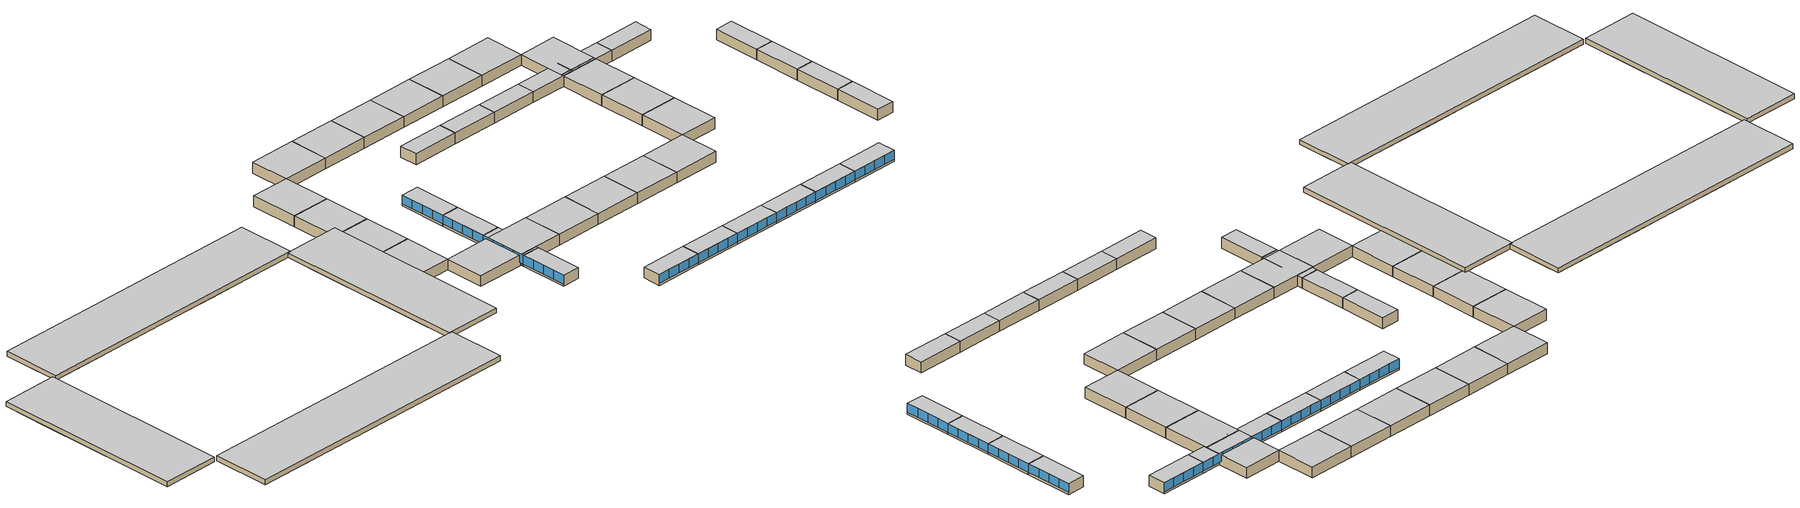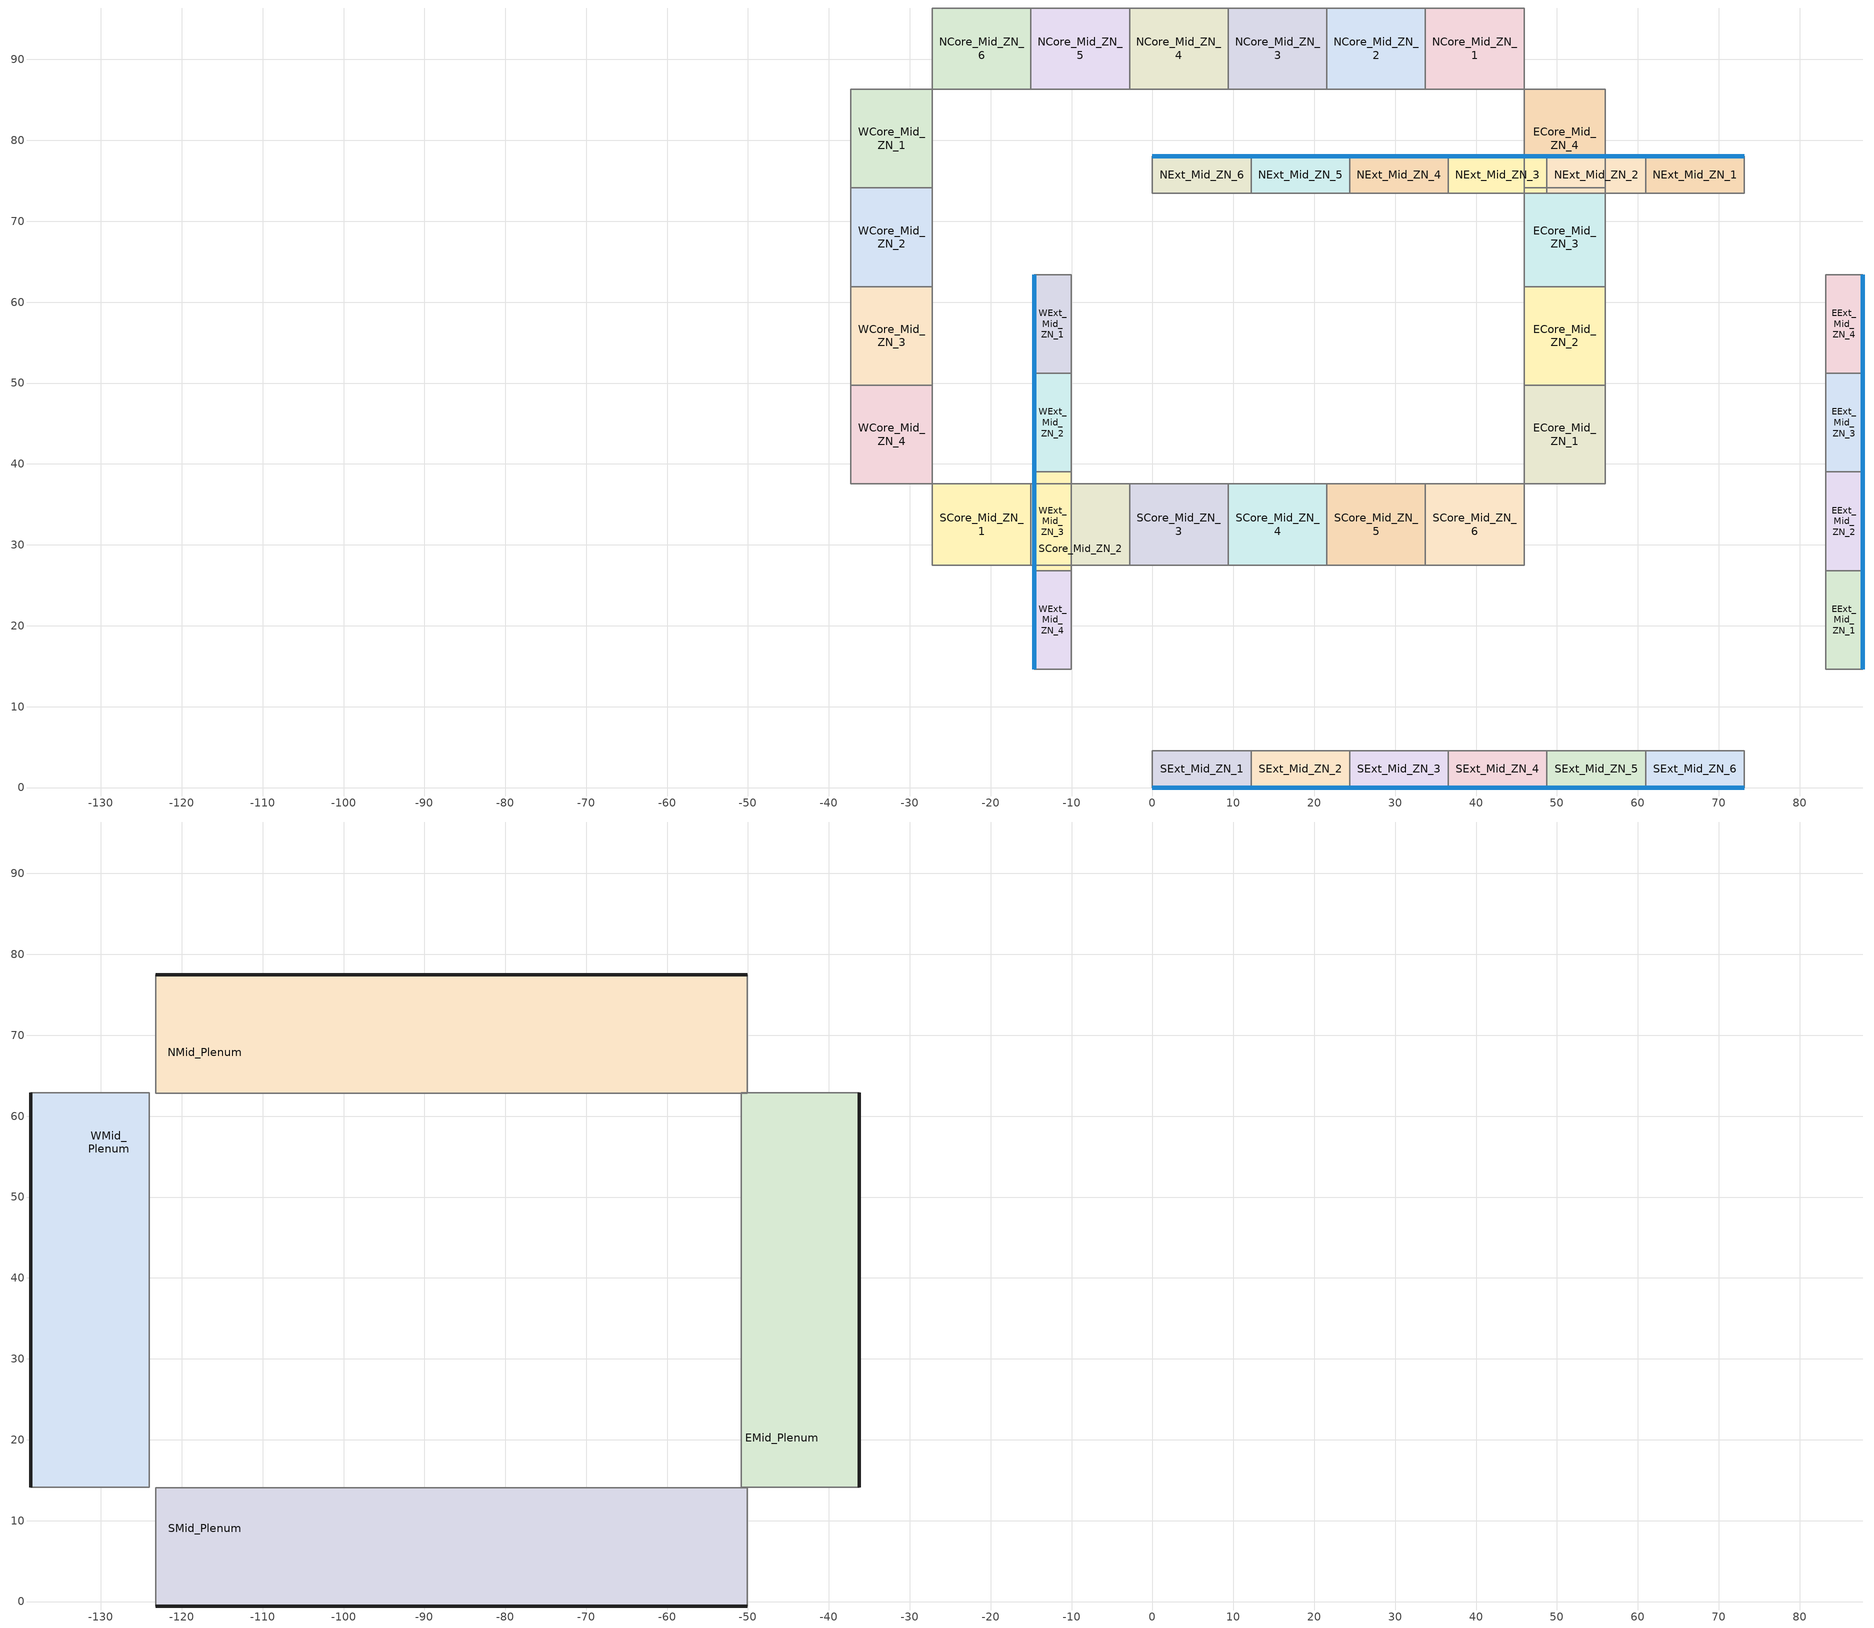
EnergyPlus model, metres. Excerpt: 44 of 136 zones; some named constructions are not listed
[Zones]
SExt_Mid_ZN_1
 floor adiabatic (int_slab_floor): 12.19,4.57 12.19,0 0,0 0,4.57 z19.81
 wall outside (T24NRWallMetalFrame): 0,0 12.19,0 z19.81:22.56
 wall adiabatic (int_wall): 12.19,0 12.19,4.57 0,4.57 0,0 z19.81:22.56
 window (CFS_Glz_807): 0,0 3.05,0 / 3.05,0 6.1,0 / 6.1,0 9.14,0 / 9.14,0 12.19,0 z20.36:22.56
 ceiling adiabatic (DropCeiling): 0,4.57 0,0 12.19,0 12.19,4.57 z22.56
SExt_Mid_ZN_2
 floor adiabatic (int_slab_floor): 24.38,4.57 24.38,0 12.19,0 12.19,4.57 z19.81
 wall outside (T24NRWallMetalFrame): 12.19,0 24.38,0 z19.81:22.56
 wall adiabatic (int_wall): 24.38,0 24.38,4.57 12.19,4.57 12.19,0 z19.81:22.56
 window (CFS_Glz_807): 12.19,0 15.24,0 / 15.24,0 18.29,0 / 18.29,0 21.34,0 / 21.34,0 24.38,0 z20.36:22.56
 ceiling adiabatic (DropCeiling): 12.19,4.57 12.19,0 24.38,0 24.38,4.57 z22.56
SExt_Mid_ZN_5
 floor adiabatic (int_slab_floor): 60.96,4.57 60.96,0 48.77,0 48.77,4.57 z19.81
 wall outside (T24NRWallMetalFrame): 48.77,0 60.96,0 z19.81:22.56
 wall adiabatic (int_wall): 60.96,0 60.96,4.57 48.77,4.57 48.77,0 z19.81:22.56
 window (CFS_Glz_807): 48.77,0 51.82,0 / 51.82,0 54.86,0 / 54.86,0 57.91,0 / 57.91,0 60.96,0 z20.36:22.56
 ceiling adiabatic (DropCeiling): 48.77,4.57 48.77,0 60.96,0 60.96,4.57 z22.56
SExt_Mid_ZN_6
 floor adiabatic (int_slab_floor): 73.15,4.57 73.15,0 60.96,0 60.96,4.57 z19.81
 wall outside (T24NRWallMetalFrame): 60.96,0 73.15,0 z19.81:22.56
 wall adiabatic (int_wall): 73.15,0 73.15,4.57 60.96,4.57 60.96,0 z19.81:22.56
 window (CFS_Glz_807): 60.96,0 64.01,0 / 64.01,0 67.06,0 / 67.06,0 70.1,0 / 70.1,0 73.15,0 z20.36:22.56
 ceiling adiabatic (DropCeiling): 60.96,4.57 60.96,0 73.15,0 73.15,4.57 z22.56
SExt_Mid_ZN_4
 floor adiabatic (int_slab_floor): 48.77,4.57 48.77,0 36.58,0 36.58,4.57 z19.81
 wall outside (T24NRWallMetalFrame): 36.58,0 48.77,0 z19.81:22.56
 wall adiabatic (int_wall): 48.77,0 48.77,4.57 36.58,4.57 36.58,0 z19.81:22.56
 window (CFS_Glz_807): 36.58,0 39.62,0 / 39.62,0 42.67,0 / 42.67,0 45.72,0 / 45.72,0 48.77,0 z20.36:22.56
 ceiling adiabatic (DropCeiling): 36.58,4.57 36.58,0 48.77,0 48.77,4.57 z22.56
SExt_Mid_ZN_3
 floor adiabatic (int_slab_floor): 36.58,4.57 36.58,0 24.38,0 24.38,4.57 z19.81
 wall outside (T24NRWallMetalFrame): 24.38,0 36.58,0 z19.81:22.56
 wall adiabatic (int_wall): 36.58,0 36.58,4.57 24.38,4.57 24.38,0 z19.81:22.56
 window (CFS_Glz_807): 24.38,0 27.43,0 / 27.43,0 30.48,0 / 30.48,0 33.53,0 / 33.53,0 36.58,0 z20.36:22.56
 ceiling adiabatic (DropCeiling): 24.38,4.57 24.38,0 36.58,0 36.58,4.57 z22.56
SCore_Mid_ZN_1
 floor adiabatic (int_slab_floor): -15.02,37.54 -15.02,27.48 -27.21,27.48 -27.21,37.54 z19.81
 wall adiabatic (int_wall): -15.02,27.48 -15.02,37.54 -27.21,37.54 -27.21,27.48 -15.02,27.48 z19.81:22.56
 ceiling adiabatic (DropCeiling): -27.21,37.54 -27.21,27.48 -15.02,27.48 -15.02,37.54 z22.56
SCore_Mid_ZN_4
 floor adiabatic (int_slab_floor): 21.56,37.54 21.56,27.48 9.37,27.48 9.37,37.54 z19.81
 wall adiabatic (int_wall): 9.37,27.48 21.56,27.48 21.56,37.54 9.37,37.54 9.37,27.48 z19.81:22.56
 ceiling adiabatic (DropCeiling): 9.37,37.54 9.37,27.48 21.56,27.48 21.56,37.54 z22.56
SCore_Mid_ZN_2
 floor adiabatic (int_slab_floor): -2.82,37.54 -2.82,27.48 -15.02,27.48 -15.02,37.54 z19.81
 wall adiabatic (int_wall): -15.02,27.48 -2.82,27.48 -2.82,37.54 -15.02,37.54 -15.02,27.48 z19.81:22.56
 ceiling adiabatic (DropCeiling): -15.02,37.54 -15.02,27.48 -2.82,27.48 -2.82,37.54 z22.56
SCore_Mid_ZN_5
 floor adiabatic (int_slab_floor): 33.75,37.54 33.75,27.48 21.56,27.48 21.56,37.54 z19.81
 wall adiabatic (int_wall): 21.56,27.48 33.75,27.48 33.75,37.54 21.56,37.54 21.56,27.48 z19.81:22.56
 ceiling adiabatic (DropCeiling): 21.56,37.54 21.56,27.48 33.75,27.48 33.75,37.54 z22.56
SCore_Mid_ZN_3
 floor adiabatic (int_slab_floor): 9.37,37.54 9.37,27.48 -2.82,27.48 -2.82,37.54 z19.81
 wall adiabatic (int_wall): -2.82,27.48 9.37,27.48 9.37,37.54 -2.82,37.54 -2.82,27.48 z19.81:22.56
 ceiling adiabatic (DropCeiling): -2.82,37.54 -2.82,27.48 9.37,27.48 9.37,37.54 z22.56
SCore_Mid_ZN_6
 floor adiabatic (int_slab_floor): 45.94,37.54 45.94,27.48 33.75,27.48 33.75,37.54 z19.81
 wall adiabatic (int_wall): 33.75,27.48 45.94,27.48 45.94,37.54 33.75,37.54 33.75,27.48 z19.81:22.56
 ceiling adiabatic (DropCeiling): 33.75,37.54 33.75,27.48 45.94,27.48 45.94,37.54 z22.56
EExt_Mid_ZN_1
 floor adiabatic (int_slab_floor): 87.78,26.82 87.78,14.63 83.21,14.63 83.21,26.82 z19.81
 wall outside (T24NRWallMetalFrame): 87.78,14.63 87.78,26.82 z19.81:22.56
 wall adiabatic (int_wall): 87.78,26.82 83.21,26.82 83.21,14.63 87.78,14.63 z19.81:22.56
 window (CFS_Glz_807): 87.78,14.63 87.78,17.68 / 87.78,17.68 87.78,20.73 / 87.78,20.73 87.78,23.77 / 87.78,23.77 87.78,26.82 z20.36:22.56
 ceiling adiabatic (DropCeiling): 83.21,26.82 83.21,14.63 87.78,14.63 87.78,26.82 z22.56
EExt_Mid_ZN_3
 floor adiabatic (int_slab_floor): 87.78,51.21 87.78,39.01 83.21,39.01 83.21,51.21 z19.81
 wall outside (T24NRWallMetalFrame): 87.78,39.01 87.78,51.21 z19.81:22.56
 wall adiabatic (int_wall): 87.78,51.21 83.21,51.21 83.21,39.01 87.78,39.01 z19.81:22.56
 window (CFS_Glz_807): 87.78,39.01 87.78,42.06 / 87.78,42.06 87.78,45.11 / 87.78,45.11 87.78,48.16 / 87.78,48.16 87.78,51.21 z20.36:22.56
 ceiling adiabatic (DropCeiling): 83.21,51.21 83.21,39.01 87.78,39.01 87.78,51.21 z22.56
EExt_Mid_ZN_4
 floor adiabatic (int_slab_floor): 87.78,63.4 87.78,51.21 83.21,51.21 83.21,63.4 z19.81
 wall outside (T24NRWallMetalFrame): 87.78,51.21 87.78,63.4 z19.81:22.56
 wall adiabatic (int_wall): 87.78,63.4 83.21,63.4 83.21,51.21 87.78,51.21 z19.81:22.56
 window (CFS_Glz_807): 87.78,51.21 87.78,54.25 / 87.78,54.25 87.78,57.3 / 87.78,57.3 87.78,60.35 / 87.78,60.35 87.78,63.4 z20.36:22.56
 ceiling adiabatic (DropCeiling): 83.21,63.4 83.21,51.21 87.78,51.21 87.78,63.4 z22.56
EExt_Mid_ZN_2
 floor adiabatic (int_slab_floor): 87.78,39.01 87.78,26.82 83.21,26.82 83.21,39.01 z19.81
 wall outside (T24NRWallMetalFrame): 87.78,26.82 87.78,39.01 z19.81:22.56
 wall adiabatic (int_wall): 87.78,39.01 83.21,39.01 83.21,26.82 87.78,26.82 z19.81:22.56
 window (CFS_Glz_807): 87.78,26.82 87.78,29.87 / 87.78,29.87 87.78,32.92 / 87.78,32.92 87.78,35.97 / 87.78,35.97 87.78,39.01 z20.36:22.56
 ceiling adiabatic (DropCeiling): 83.21,39.01 83.21,26.82 87.78,26.82 87.78,39.01 z22.56
ECore_Mid_ZN_2
 floor adiabatic (int_slab_floor): 56,61.92 56,49.73 45.94,49.73 45.94,61.92 z19.81
 wall adiabatic (int_wall): 56,49.73 56,61.92 45.94,61.92 45.94,49.73 56,49.73 z19.81:22.56
 ceiling adiabatic (DropCeiling): 45.94,61.92 45.94,49.73 56,49.73 56,61.92 z22.56
ECore_Mid_ZN_3
 floor adiabatic (int_slab_floor): 56,74.11 56,61.92 45.94,61.92 45.94,74.11 z19.81
 wall adiabatic (int_wall): 56,61.92 56,74.11 45.94,74.11 45.94,61.92 56,61.92 z19.81:22.56
 ceiling adiabatic (DropCeiling): 45.94,74.11 45.94,61.92 56,61.92 56,74.11 z22.56
ECore_Mid_ZN_1
 floor adiabatic (int_slab_floor): 56,49.73 56,37.54 45.94,37.54 45.94,49.73 z19.81
 wall adiabatic (int_wall): 56,37.54 56,49.73 45.94,49.73 45.94,37.54 56,37.54 z19.81:22.56
 ceiling adiabatic (DropCeiling): 45.94,49.73 45.94,37.54 56,37.54 56,49.73 z22.56
ECore_Mid_ZN_4
 floor adiabatic (int_slab_floor): 56,86.3 56,74.11 45.94,74.11 45.94,86.3 z19.81
 wall adiabatic (int_wall): 56,74.11 56,86.3 45.94,86.3 45.94,74.11 56,74.11 z19.81:22.56
 ceiling adiabatic (DropCeiling): 45.94,86.3 45.94,74.11 56,74.11 56,86.3 z22.56
WExt_Mid_ZN_1
 floor adiabatic (int_slab_floor): -10.06,63.4 -10.06,51.21 -14.63,51.21 -14.63,63.4 z19.81
 wall outside (T24NRWallMetalFrame): -14.63,63.4 -14.63,51.21 z19.81:22.56
 wall adiabatic (int_wall): -14.63,51.21 -10.06,51.21 -10.06,63.4 -14.63,63.4 z19.81:22.56
 window (CFS_Glz_807): -14.63,63.4 -14.63,60.35 / -14.63,60.35 -14.63,57.3 / -14.63,57.3 -14.63,54.25 / -14.63,54.25 -14.63,51.21 z20.36:22.56
 ceiling adiabatic (DropCeiling): -14.63,63.4 -14.63,51.21 -10.06,51.21 -10.06,63.4 z22.56
WCore_Mid_ZN_3
 floor adiabatic (int_slab_floor): -27.21,61.92 -27.21,49.73 -37.27,49.73 -37.27,61.92 z19.81
 wall adiabatic (int_wall): -37.27,61.92 -37.27,49.73 -27.21,49.73 -27.21,61.92 -37.27,61.92 z19.81:22.56
 ceiling adiabatic (DropCeiling): -37.27,61.92 -37.27,49.73 -27.21,49.73 -27.21,61.92 z22.56
WCore_Mid_ZN_1
 floor adiabatic (int_slab_floor): -27.21,86.3 -27.21,74.11 -37.27,74.11 -37.27,86.3 z19.81
 wall adiabatic (int_wall): -37.27,86.3 -37.27,74.11 -27.21,74.11 -27.21,86.3 -37.27,86.3 z19.81:22.56
 ceiling adiabatic (DropCeiling): -37.27,86.3 -37.27,74.11 -27.21,74.11 -27.21,86.3 z22.56
WCore_Mid_ZN_2
 floor adiabatic (int_slab_floor): -27.21,74.11 -27.21,61.92 -37.27,61.92 -37.27,74.11 z19.81
 wall adiabatic (int_wall): -37.27,74.11 -37.27,61.92 -27.21,61.92 -27.21,74.11 -37.27,74.11 z19.81:22.56
 ceiling adiabatic (DropCeiling): -37.27,74.11 -37.27,61.92 -27.21,61.92 -27.21,74.11 z22.56
WCore_Mid_ZN_4
 floor adiabatic (int_slab_floor): -27.21,49.73 -27.21,37.54 -37.27,37.54 -37.27,49.73 z19.81
 wall adiabatic (int_wall): -37.27,49.73 -37.27,37.54 -27.21,37.54 -27.21,49.73 -37.27,49.73 z19.81:22.56
 ceiling adiabatic (DropCeiling): -37.27,49.73 -37.27,37.54 -27.21,37.54 -27.21,49.73 z22.56
WExt_Mid_ZN_4
 floor adiabatic (int_slab_floor): -10.06,26.82 -10.06,14.63 -14.63,14.63 -14.63,26.82 z19.81
 wall outside (T24NRWallMetalFrame): -14.63,26.82 -14.63,14.63 z19.81:22.56
 wall adiabatic (int_wall): -14.63,14.63 -10.06,14.63 -10.06,26.82 -14.63,26.82 z19.81:22.56
 window (CFS_Glz_807): -14.63,26.82 -14.63,23.77 / -14.63,23.77 -14.63,20.73 / -14.63,20.73 -14.63,17.68 / -14.63,17.68 -14.63,14.63 z20.36:22.56
 ceiling adiabatic (DropCeiling): -14.63,26.82 -14.63,14.63 -10.06,14.63 -10.06,26.82 z22.56
WExt_Mid_ZN_3
 floor adiabatic (int_slab_floor): -10.06,39.01 -10.06,26.82 -14.63,26.82 -14.63,39.01 z19.81
 wall outside (T24NRWallMetalFrame): -14.63,39.01 -14.63,26.82 z19.81:22.56
 wall adiabatic (int_wall): -14.63,26.82 -10.06,26.82 -10.06,39.01 -14.63,39.01 z19.81:22.56
 window (CFS_Glz_807): -14.63,39.01 -14.63,35.97 / -14.63,35.97 -14.63,32.92 / -14.63,32.92 -14.63,29.87 / -14.63,29.87 -14.63,26.82 z20.36:22.56
 ceiling adiabatic (DropCeiling): -14.63,39.01 -14.63,26.82 -10.06,26.82 -10.06,39.01 z22.56
WExt_Mid_ZN_2
 floor adiabatic (int_slab_floor): -10.06,51.21 -10.06,39.01 -14.63,39.01 -14.63,51.21 z19.81
 wall outside (T24NRWallMetalFrame): -14.63,51.21 -14.63,39.01 z19.81:22.56
 wall adiabatic (int_wall): -14.63,39.01 -10.06,39.01 -10.06,51.21 -14.63,51.21 z19.81:22.56
 window (CFS_Glz_807): -14.63,51.21 -14.63,48.16 / -14.63,48.16 -14.63,45.11 / -14.63,45.11 -14.63,42.06 / -14.63,42.06 -14.63,39.01 z20.36:22.56
 ceiling adiabatic (DropCeiling): -14.63,51.21 -14.63,39.01 -10.06,39.01 -10.06,51.21 z22.56
NCore_Mid_ZN_4
 floor adiabatic (int_slab_floor): 9.37,96.36 9.37,86.3 -2.82,86.3 -2.82,96.36 z19.81
 wall adiabatic (int_wall): 9.37,96.36 -2.82,96.36 -2.82,86.3 9.37,86.3 9.37,96.36 z19.81:22.56
 ceiling adiabatic (DropCeiling): -2.82,96.36 -2.82,86.3 9.37,86.3 9.37,96.36 z22.56
NExt_Mid_ZN_4
 floor adiabatic (int_slab_floor): 36.58,78.03 36.58,73.46 24.38,73.46 24.38,78.03 z19.81
 wall outside (T24NRWallMetalFrame): 36.58,78.03 24.38,78.03 z19.81:22.56
 wall adiabatic (int_wall): 24.38,78.03 24.38,73.46 36.58,73.46 36.58,78.03 z19.81:22.56
 window (CFS_Glz_807): 36.58,78.03 33.53,78.03 / 33.53,78.03 30.48,78.03 / 30.48,78.03 27.43,78.03 / 27.43,78.03 24.38,78.03 z20.36:22.56
 ceiling adiabatic (DropCeiling): 24.38,78.03 24.38,73.46 36.58,73.46 36.58,78.03 z22.56
NCore_Mid_ZN_3
 floor adiabatic (int_slab_floor): 21.56,96.36 21.56,86.3 9.37,86.3 9.37,96.36 z19.81
 wall adiabatic (int_wall): 21.56,96.36 9.37,96.36 9.37,86.3 21.56,86.3 21.56,96.36 z19.81:22.56
 ceiling adiabatic (DropCeiling): 9.37,96.36 9.37,86.3 21.56,86.3 21.56,96.36 z22.56
NExt_Mid_ZN_2
 floor adiabatic (int_slab_floor): 60.96,78.03 60.96,73.46 48.77,73.46 48.77,78.03 z19.81
 wall outside (T24NRWallMetalFrame): 60.96,78.03 48.77,78.03 z19.81:22.56
 wall adiabatic (int_wall): 48.77,78.03 48.77,73.46 60.96,73.46 60.96,78.03 z19.81:22.56
 window (CFS_Glz_807): 60.96,78.03 57.91,78.03 / 57.91,78.03 54.86,78.03 / 54.86,78.03 51.82,78.03 / 51.82,78.03 48.77,78.03 z20.36:22.56
 ceiling adiabatic (DropCeiling): 48.77,78.03 48.77,73.46 60.96,73.46 60.96,78.03 z22.56
NCore_Mid_ZN_6
 floor adiabatic (int_slab_floor): -15.02,96.36 -15.02,86.3 -27.21,86.3 -27.21,96.36 z19.81
 wall adiabatic (int_wall): -15.02,96.36 -27.21,96.36 -27.21,86.3 -15.02,86.3 -15.02,96.36 z19.81:22.56
 ceiling adiabatic (DropCeiling): -27.21,96.36 -27.21,86.3 -15.02,86.3 -15.02,96.36 z22.56
NCore_Mid_ZN_2
 floor adiabatic (int_slab_floor): 33.75,96.36 33.75,86.3 21.56,86.3 21.56,96.36 z19.81
 wall adiabatic (int_wall): 33.75,96.36 21.56,96.36 21.56,86.3 33.75,86.3 33.75,96.36 z19.81:22.56
 ceiling adiabatic (DropCeiling): 21.56,96.36 21.56,86.3 33.75,86.3 33.75,96.36 z22.56
NCore_Mid_ZN_1
 floor adiabatic (int_slab_floor): 45.94,96.36 45.94,86.3 33.75,86.3 33.75,96.36 z19.81
 wall adiabatic (int_wall): 45.94,96.36 33.75,96.36 33.75,86.3 45.94,86.3 45.94,96.36 z19.81:22.56
 ceiling adiabatic (DropCeiling): 33.75,96.36 33.75,86.3 45.94,86.3 45.94,96.36 z22.56
NCore_Mid_ZN_5
 floor adiabatic (int_slab_floor): -2.82,96.36 -2.82,86.3 -15.02,86.3 -15.02,96.36 z19.81
 wall adiabatic (int_wall): -2.82,96.36 -15.02,96.36 -15.02,86.3 -2.82,86.3 -2.82,96.36 z19.81:22.56
 ceiling adiabatic (DropCeiling): -15.02,96.36 -15.02,86.3 -2.82,86.3 -2.82,96.36 z22.56
NExt_Mid_ZN_3
 floor adiabatic (int_slab_floor): 48.77,78.03 48.77,73.46 36.58,73.46 36.58,78.03 z19.81
 wall outside (T24NRWallMetalFrame): 48.77,78.03 36.58,78.03 z19.81:22.56
 wall adiabatic (int_wall): 36.58,78.03 36.58,73.46 48.77,73.46 48.77,78.03 z19.81:22.56
 window (CFS_Glz_807): 48.77,78.03 45.72,78.03 / 45.72,78.03 42.67,78.03 / 42.67,78.03 39.62,78.03 / 39.62,78.03 36.58,78.03 z20.36:22.56
 ceiling adiabatic (DropCeiling): 36.58,78.03 36.58,73.46 48.77,73.46 48.77,78.03 z22.56
NExt_Mid_ZN_5
 floor adiabatic (int_slab_floor): 24.38,78.03 24.38,73.46 12.19,73.46 12.19,78.03 z19.81
 wall outside (T24NRWallMetalFrame): 24.38,78.03 12.19,78.03 z19.81:22.56
 wall adiabatic (int_wall): 12.19,78.03 12.19,73.46 24.38,73.46 24.38,78.03 z19.81:22.56
 window (CFS_Glz_807): 24.38,78.03 21.34,78.03 / 21.34,78.03 18.29,78.03 / 18.29,78.03 15.24,78.03 / 15.24,78.03 12.19,78.03 z20.36:22.56
 ceiling adiabatic (DropCeiling): 12.19,78.03 12.19,73.46 24.38,73.46 24.38,78.03 z22.56
NExt_Mid_ZN_6
 floor adiabatic (int_slab_floor): 12.19,78.03 12.19,73.46 0,73.46 0,78.03 z19.81
 wall outside (T24NRWallMetalFrame): 12.19,78.03 0,78.03 z19.81:22.56
 wall adiabatic (int_wall): 0,78.03 0,73.46 12.19,73.46 12.19,78.03 z19.81:22.56
 window (CFS_Glz_807): 12.19,78.03 9.14,78.03 / 9.14,78.03 6.1,78.03 / 6.1,78.03 3.05,78.03 / 3.05,78.03 0,78.03 z20.36:22.56
 ceiling adiabatic (DropCeiling): 0,78.03 0,73.46 12.19,73.46 12.19,78.03 z22.56
NExt_Mid_ZN_1
 floor adiabatic (int_slab_floor): 73.15,78.03 73.15,73.46 60.96,73.46 60.96,78.03 z19.81
 wall outside (T24NRWallMetalFrame): 73.15,78.03 60.96,78.03 z19.81:22.56
 wall adiabatic (int_wall): 60.96,78.03 60.96,73.46 73.15,73.46 73.15,78.03 z19.81:22.56
 window (CFS_Glz_807): 73.15,78.03 70.1,78.03 / 70.1,78.03 67.06,78.03 / 67.06,78.03 64.01,78.03 / 64.01,78.03 60.96,78.03 z20.36:22.56
 ceiling adiabatic (DropCeiling): 60.96,78.03 60.96,73.46 73.15,73.46 73.15,78.03 z22.56
SMid_Plenum
 floor adiabatic (DropCeiling): -50.09,4.02 -50.09,-0.55 -62.28,-0.55 -62.28,4.02 z22.56; -50.09,14.08 -50.09,4.02 -62.28,4.02 -62.28,14.08 z22.56; -111.05,4.02 -111.05,-0.55 -123.24,-0.55 -123.24,4.02 z22.56; -111.05,14.08 -111.05,4.02 -123.24,4.02 -123.24,14.08 z22.56; -86.66,14.08 -86.66,4.02 -98.86,4.02 -98.86,14.08 z22.56; -86.66,4.02 -86.66,-0.55 -98.86,-0.55 -98.86,4.02 z22.56; -74.47,14.08 -74.47,4.02 -86.66,4.02 -86.66,14.08 z22.56; -74.47,4.02 -74.47,-0.55 -86.66,-0.55 -86.66,4.02 z22.56; -62.28,14.08 -62.28,4.02 -74.47,4.02 -74.47,14.08 z22.56; -62.28,4.02 -62.28,-0.55 -74.47,-0.55 -74.47,4.02 z22.56; -98.86,14.08 -98.86,4.02 -111.05,4.02 -111.05,14.08 z22.56; -98.86,4.02 -98.86,-0.55 -111.05,-0.55 -111.05,4.02 z22.56
 wall outside (T24NRWallMetalFrame): -123.24,-0.55 -50.09,-0.55 z22.56:23.77
 wall adiabatic (int_wall): -50.09,-0.55 -50.09,14.08 -123.24,14.08 -123.24,-0.55 z22.56:23.77
 ceiling adiabatic (INT-FLOOR-UNDERSIDE): -123.24,14.08 -123.24,-0.55 -50.09,-0.55 -50.09,14.08 z23.77
NMid_Plenum
 floor adiabatic (DropCeiling): -111.05,77.47 -111.05,72.9 -123.24,72.9 -123.24,77.47 z22.56; -111.05,72.9 -111.05,62.84 -123.24,62.84 -123.24,72.9 z22.56; -50.09,72.9 -50.09,62.84 -62.28,62.84 -62.28,72.9 z22.56; -50.09,77.47 -50.09,72.9 -62.28,72.9 -62.28,77.47 z22.56; -74.47,77.47 -74.47,72.9 -86.66,72.9 -86.66,77.47 z22.56; -74.47,72.9 -74.47,62.84 -86.66,62.84 -86.66,72.9 z22.56; -86.66,77.47 -86.66,72.9 -98.86,72.9 -98.86,77.47 z22.56; -86.66,72.9 -86.66,62.84 -98.86,62.84 -98.86,72.9 z22.56; -98.86,72.9 -98.86,62.84 -111.05,62.84 -111.05,72.9 z22.56; -98.86,77.47 -98.86,72.9 -111.05,72.9 -111.05,77.47 z22.56; -62.28,77.47 -62.28,72.9 -74.47,72.9 -74.47,77.47 z22.56; -62.28,72.9 -62.28,62.84 -74.47,62.84 -74.47,72.9 z22.56
 wall outside (T24NRWallMetalFrame): -50.09,77.47 -123.24,77.47 z22.56:23.77
 wall adiabatic (int_wall): -123.24,77.47 -123.24,62.84 -50.09,62.84 -50.09,77.47 z22.56:23.77
 ceiling adiabatic (INT-FLOOR-UNDERSIDE): -123.24,77.47 -123.24,62.84 -50.09,62.84 -50.09,77.47 z23.77
EMid_Plenum
 floor adiabatic (DropCeiling): -36.22,26.3 -36.22,14.11 -40.8,14.11 -40.8,26.3 z22.56; -40.8,26.3 -40.8,14.11 -50.85,14.11 -50.85,26.3 z22.56; -40.8,38.49 -40.8,26.3 -50.85,26.3 -50.85,38.49 z22.56; -36.22,38.49 -36.22,26.3 -40.8,26.3 -40.8,38.49 z22.56; -36.22,50.68 -36.22,38.49 -40.8,38.49 -40.8,50.68 z22.56; -40.8,50.68 -40.8,38.49 -50.85,38.49 -50.85,50.68 z22.56; -36.22,62.87 -36.22,50.68 -40.8,50.68 -40.8,62.87 z22.56; -40.8,62.87 -40.8,50.68 -50.85,50.68 -50.85,62.87 z22.56
 wall outside (T24NRWallMetalFrame): -36.22,14.11 -36.22,62.87 z22.56:23.77
 wall adiabatic (T24NRWallMetalFrame): -50.85,62.87 -50.85,14.11 z22.56:23.77
 wall adiabatic (int_wall): -36.22,62.87 -50.85,62.87 / -50.85,14.11 -36.22,14.11 z22.56:23.77
 ceiling adiabatic (INT-FLOOR-UNDERSIDE): -50.85,62.87 -50.85,14.11 -36.22,14.11 -36.22,62.87 z23.77
WMid_Plenum
 floor adiabatic (DropCeiling): -134.06,62.87 -134.06,50.68 -138.64,50.68 -138.64,62.87 z22.56; -124.01,62.87 -124.01,50.68 -134.06,50.68 -134.06,62.87 z22.56; -124.01,50.68 -124.01,38.49 -134.06,38.49 -134.06,50.68 z22.56; -134.06,50.68 -134.06,38.49 -138.64,38.49 -138.64,50.68 z22.56; -124.01,38.49 -124.01,26.3 -134.06,26.3 -134.06,38.49 z22.56; -134.06,38.49 -134.06,26.3 -138.64,26.3 -138.64,38.49 z22.56; -134.06,26.3 -134.06,14.11 -138.64,14.11 -138.64,26.3 z22.56; -124.01,26.3 -124.01,14.11 -134.06,14.11 -134.06,26.3 z22.56
 wall outside (T24NRWallMetalFrame): -138.64,62.87 -138.64,14.11 z22.56:23.77
 wall adiabatic (int_wall): -138.64,14.11 -124.01,14.11 -124.01,62.87 -138.64,62.87 z22.56:23.77
 ceiling adiabatic (INT-FLOOR-UNDERSIDE): -138.64,62.87 -138.64,14.11 -124.01,14.11 -124.01,62.87 z23.77
